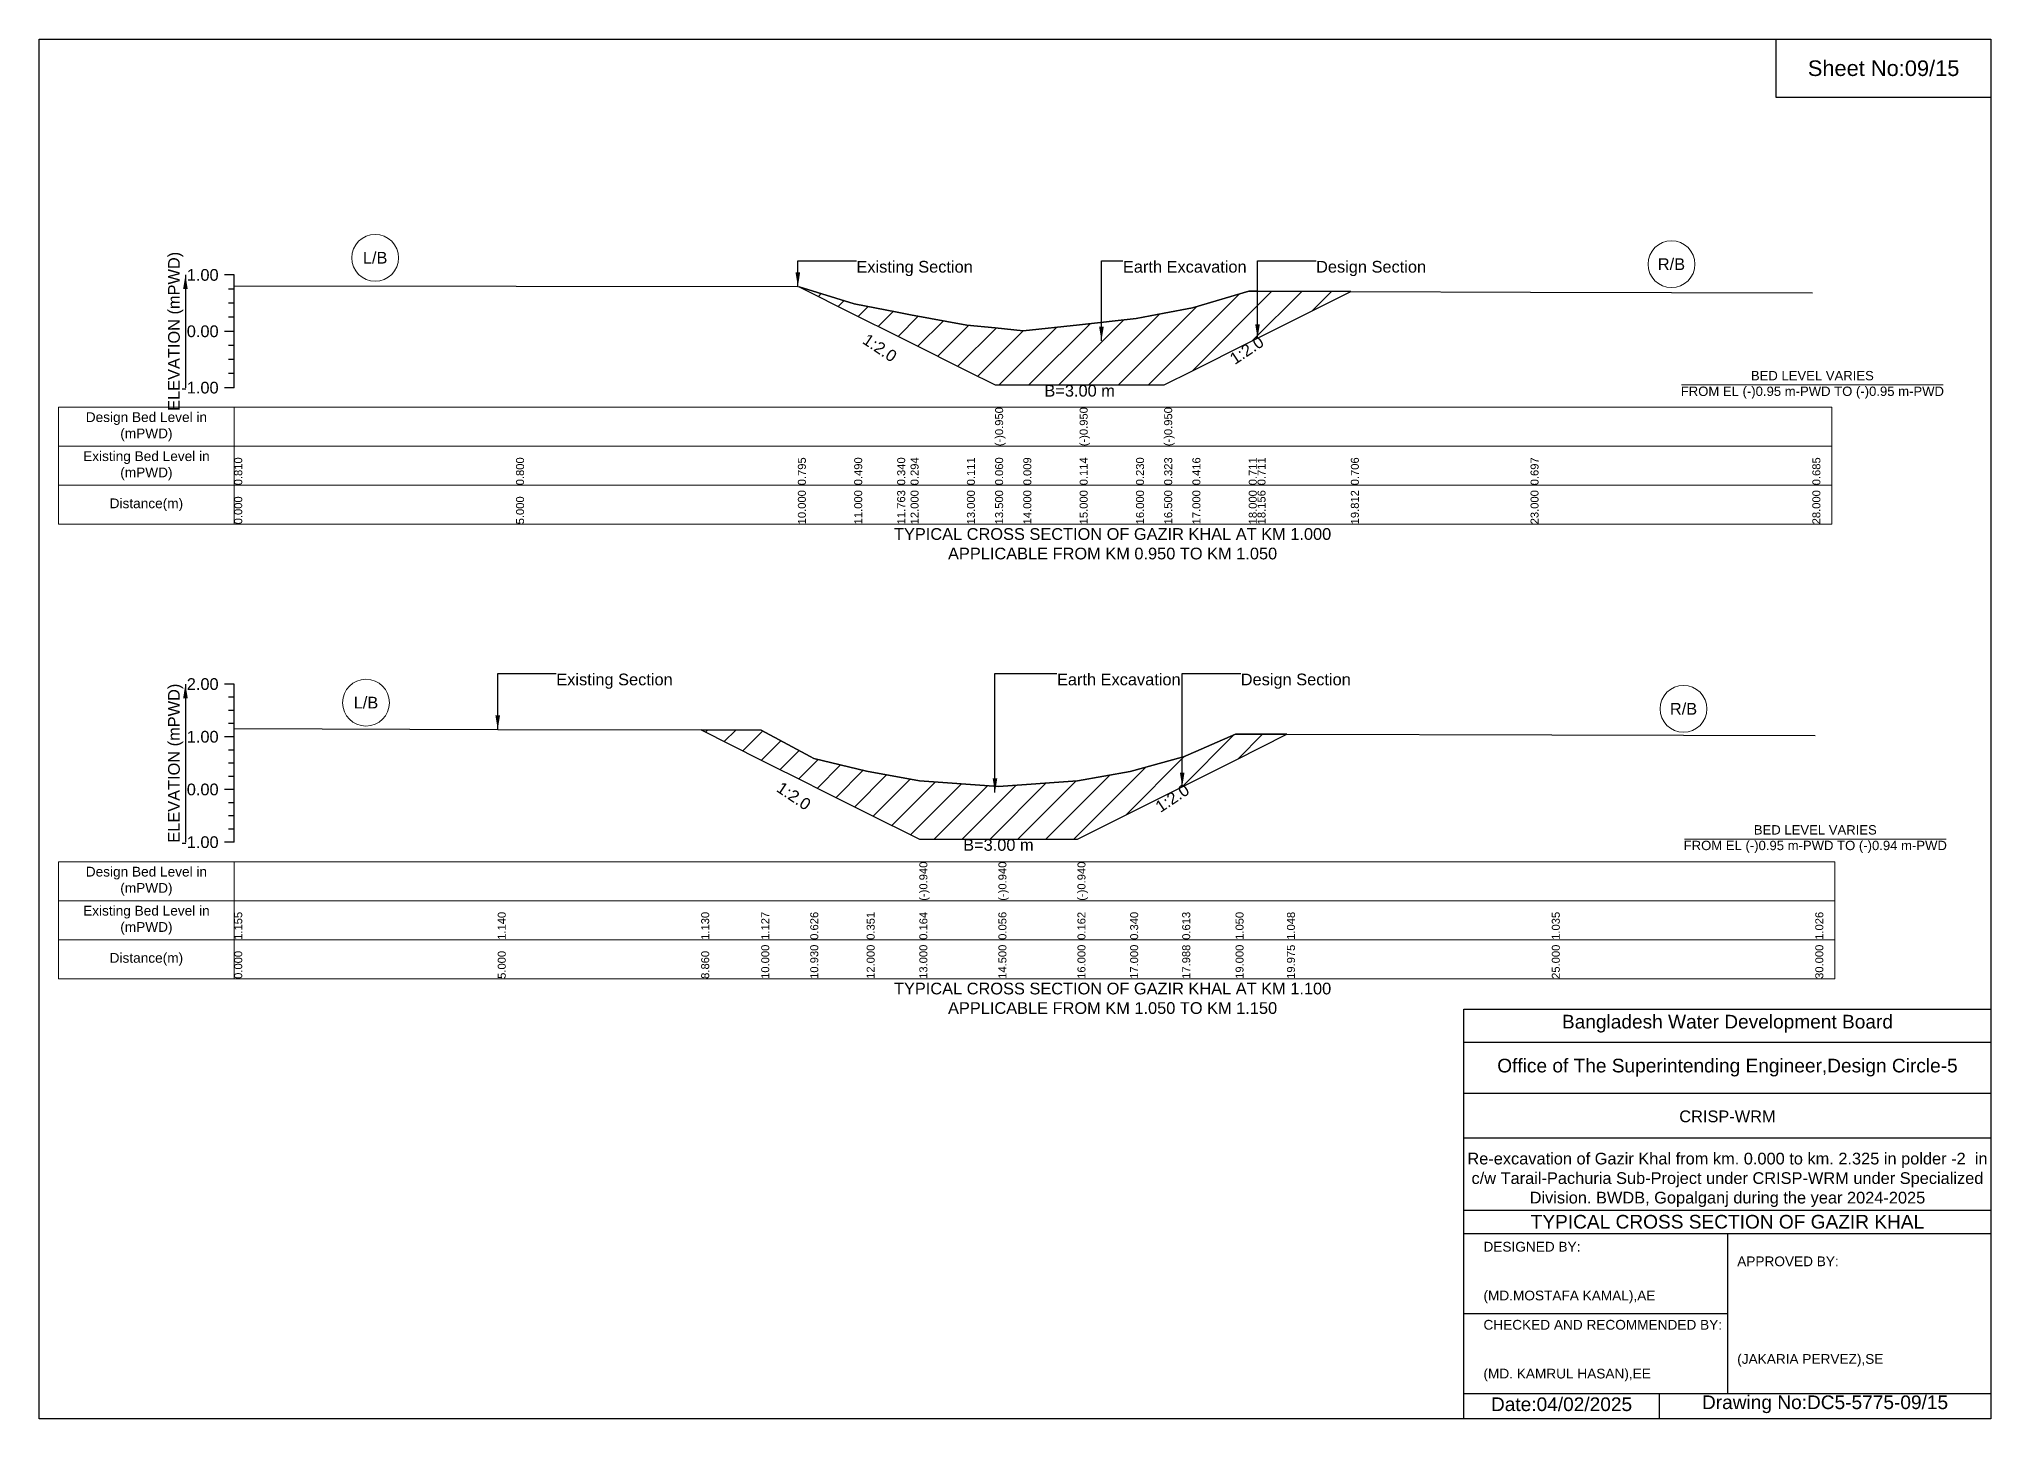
# Model space of a CAD drawing. Header units: inches. Extents: x 91000 to 258000, y -5656 to 9994.
# Drawn here: x 180000 to 188000, y -5656 to 0 of the extents above; entities that cross this region are included whole.
import ezdxf

# ---------------------------------------------------------------- set-up
doc = ezdxf.new("R2010")
doc.units = ezdxf.units.IN
doc.header["$LTSCALE"] = 7
doc.header["$MEASUREMENT"] = 0
for name, color, linetype, lineweight in [('Cross section Data Border', 7, 'Continuous', 9), ('Cross Section Labels', 7, 'Continuous', 9), ('Existing_Bed_Level for Xsection', 7, 'Continuous', 25)]:
    doc.layers.add(name, color=color, linetype=linetype, lineweight=lineweight)
doc.styles.get("Standard").update_dxf_attribs({"font": 'arial.ttf'})
doc.dimstyles.get("Standard").update_dxf_attribs({"dimtxt": 0.18, "dimasz": 0.18, "dimexe": 0.18, "dimexo": 0.0625, "dimgap": 0.09, "dimtad": 0, "dimtih": 1, "dimtoh": 1, "dimdec": 4, "dimzin": 0, "dimdsep": 46, "dimtxsty": 'Standard', "dimcen": 0.09, "dimadec": 0, "dimazin": 0, "dimtfac": 1, "dimtdec": 4, "dimtofl": 0, "dimtmove": 0, "dimatfit": 3, "dimfxl": 1, "dimtolj": 1, "dimtzin": 0, "dimarcsym": 0})

msp = doc.modelspace()

# ---------------------------------------------------------------- hatches: boundary and pattern name
at = {"layer": 'Existing_Bed_Level for Xsection'}
h = msp.add_hatch(dxfattribs=at)
h.set_pattern_fill('ANSI31', color=256, scale=693, style=0)
h.paths.add_polyline_path([(183115.9, -1016.2), (183341, -1128.8), (183517.2, -1216.9), (183572, -1244.3), (183803, -1359.8), (183918.5, -1417.5), (184034, -1417.5), (184265, -1417.5), (184496, -1417.5), (184611.5, -1417.5), (184727, -1359.8), (184958, -1244.3), (184994, -1226.3), (185376.5, -1035), (184994, -1033.9), (184958, -1033.8), (184727, -1102), (184611.5, -1123.5), (184496, -1144.9), (184265, -1171.7), (184034, -1196), (183918.5, -1184.2), (183803, -1172.4), (183572, -1130.2), (183517.2, -1119.4), (183341, -1084.9)])
h = msp.add_hatch(dxfattribs=at)
h.set_pattern_fill('ANSI31', color=256, scale=648, style=0)
h.paths.add_polyline_path([(182713.8, -2832), (182960, -2955.1), (183160.9, -3055.6), (183176, -3063.1), (183392, -3171.1), (183608, -3279.1), (183932, -3279.1), (184256, -3279.1), (184472, -3171.1), (184685.3, -3064.5), (184688, -3063.1), (184904, -2955.1), (185114.6, -2849.8), (184904, -2849.3), (184688, -2943), (184685.3, -2943.8), (184472, -3002.7), (184256, -3041.1), (183932, -3064), (183608, -3040.7), (183392, -3000.3), (183176, -2949.1), (183160.9, -2940.9), (182960, -2832.7)])

# ---------------------------------------------------------------- linework, layer by layer
for points in [[(180000, 0), (188000, 0), (188000, -5656), (180000, -5656)], [(187120, 0), (188000, 0), (188000, -240), (187120, -240)]]:
    msp.add_lwpolyline(points, close=True)
for points in [[(185840, -5656), (185840, -3976), (188000, -3976)], [(185840, -4112), (188000, -4112)], [(185840, -4320), (188000, -4320)], [(185840, -4504), (188000, -4504)], [(185840, -4800), (188000, -4800)], [(185840, -4896), (188000, -4896)], [(186920, -4896), (186920, -5552)], [(185840, -5224), (186920, -5224)], [(185840, -5552), (188000, -5552)], [(186640, -5552), (186640, -5656)]]:
    msp.add_lwpolyline(points)
at = {"layer": 'Cross section Data Border'}
for points in [[(180080, -1509.1), (187348, -1509.1), (187348, -1989.1), (180080, -1989.1)], [(180080, -3372.1), (187360, -3372.1), (187360, -3852.1), (180080, -3852.1)]]:
    msp.add_lwpolyline(points, close=True, dxfattribs=at)
for points in [[(180800, -1509.1), (180800, -1989.1)], [(180080, -1669.1), (187348, -1669.1)], [(180080, -1829.1), (187348, -1829.1)], [(180800, -3372.1), (180800, -3852.1)], [(180080, -3532.1), (187360, -3532.1)], [(180080, -3692.1), (187360, -3692.1)]]:
    msp.add_lwpolyline(points, dxfattribs=at)
at = {"layer": 'Cross Section Labels'}
for points in [[(186732.2, -1417.5), (187803.8, -1417.5)], [(186744.2, -3279.1), (187815.8, -3279.1)]]:
    msp.add_lwpolyline(points, dxfattribs=at)
for centre in [(181377.5, -896.6), (186690.5, -923), (181340, -2720.2), (186740, -2745.5)]:
    msp.add_circle(centre, 96, dxfattribs=at)
at = {"layer": 'Existing_Bed_Level for Xsection'}
for points in [[(180800, -967.1), (180760, -967.1)], [(180800, -1024.8), (180776, -1024.8)], [(180800, -1429.1), (180800, -1198.1), (180800, -967.1)], [(180800, -1011), (181955, -1013.3), (183110, -1014.4), (183115.9, -1016.2), (183341, -1084.9), (183517.2, -1119.4), (183572, -1130.2), (183803, -1172.4), (183918.5, -1184.2), (183918.5, -1184.2), (184034, -1196), (184265, -1171.7), (184265, -1171.7), (184496, -1144.9), (184611.5, -1123.5), (184611.5, -1123.5), (184727, -1102), (184958, -1033.8), (184994, -1033.9), (185376.5, -1035), (186113, -1037.1), (187268, -1039.8)], [(180800, -1082.6), (180776, -1082.6)], [(180800, -1198.1), (180760, -1198.1)], [(180800, -1140.3), (180776, -1140.3)], [(180800, -1255.8), (180776, -1255.8)], [(180800, -1313.6), (180776, -1313.6)], [(180800, -1429.1), (180760, -1429.1)], [(180800, -1371.3), (180776, -1371.3)], [(180800, -2644.1), (180760, -2644.1)], [(180800, -2698.1), (180776, -2698.1)], [(180800, -3292.1), (180800, -3076.1), (180800, -2860.1), (180800, -2644.1)], [(180800, -2752.1), (180776, -2752.1)], [(180800, -2860.1), (180760, -2860.1)], [(180800, -2806.1), (180776, -2806.1)], [(180800, -2826.6), (181880, -2829.9), (182713.8, -2832), (182960, -2832.7), (183160.9, -2940.9), (183176, -2949.1), (183392, -3000.3), (183608, -3040.7), (183608, -3040.7), (183932, -3064), (183932, -3064), (184256, -3041.1), (184256, -3041.1), (184472, -3002.7), (184685.3, -2943.8), (184688, -2943), (184904, -2849.3), (185114.6, -2849.8), (186200, -2852.5), (187280, -2854.5)], [(180800, -2914.1), (180776, -2914.1)], [(180800, -2968.1), (180776, -2968.1)], [(180800, -3022.1), (180776, -3022.1)], [(180800, -3076.1), (180760, -3076.1)], [(180800, -3130.1), (180776, -3130.1)], [(180800, -3184.1), (180776, -3184.1)], [(180800, -3238.1), (180776, -3238.1)], [(180800, -3292.1), (180760, -3292.1)]]:
    msp.add_lwpolyline(points, dxfattribs=at)
for points in [[(183115.9, -1016.2), (183341, -1128.8), (183517.2, -1216.9), (183572, -1244.3), (183803, -1359.8), (183918.5, -1417.5), (183918.5, -1417.5), (184034, -1417.5), (184265, -1417.5), (184265, -1417.5), (184496, -1417.5), (184611.5, -1417.5), (184611.5, -1417.5), (184727, -1359.8), (184958, -1244.3), (184994, -1226.3), (185376.5, -1035), (184994, -1033.9), (184958, -1033.8), (184727, -1102), (184611.5, -1123.5), (184611.5, -1123.5), (184496, -1144.9), (184265, -1171.7), (184265, -1171.7), (184034, -1196), (183918.5, -1184.2), (183918.5, -1184.2), (183803, -1172.4), (183572, -1130.2), (183517.2, -1119.4), (183341, -1084.9)], [(182713.8, -2832), (182713.8, -2832), (182960, -2955.1), (183160.9, -3055.6), (183176, -3063.1), (183392, -3171.1), (183608, -3279.1), (183608, -3279.1), (183932, -3279.1), (183932, -3279.1), (184256, -3279.1), (184256, -3279.1), (184472, -3171.1), (184685.3, -3064.5), (184688, -3063.1), (184904, -2955.1), (185114.6, -2849.8), (185114.6, -2849.8), (185114.6, -2849.8), (184904, -2849.3), (184688, -2943), (184685.3, -2943.8), (184472, -3002.7), (184256, -3041.1), (184256, -3041.1), (183932, -3064), (183932, -3064), (183608, -3040.7), (183608, -3040.7), (183392, -3000.3), (183176, -2949.1), (183160.9, -2940.9), (182960, -2832.7), (182713.8, -2832)]]:
    msp.add_lwpolyline(points, close=True, dxfattribs=at)

# ---------------------------------------------------------------- texts
at = {"attachment_point": 5}
for s, insert, char_height in [('Sheet No:09/15', (187560, -120), 64), ('Bangladesh Water Development Board', (186920, -4036), 56), ('Office of The Superintending Engineer,Design Circle-5', (186920, -4216), 56)]:
    msp.add_mtext(s, dxfattribs=dict(at, insert=insert, char_height=char_height))
for s, insert, char_height, width, attachment_point in [('CRISP-WRM', (186920, -4416), 48, 2240, 5), ('Re-excavation of Gazir Khal from km. 0.000 to km. 2.325 in polder -2  in c/w Tarail-Pachuria Sub-Project under CRISP-WRM under Specialized Division. BWDB, Gopalganj during the year 2024-2025', (186920, -4676), 48, 2160, 5), ('TYPICAL CROSS SECTION OF GAZIR KHAL', (186920, -4848), 56, 2240, 5), ('DESIGNED BY:^J^J^J(MD.MOSTAFA KAMAL),AE', (185920, -5056), 40, 1120, 4), ('APPROVED BY:^J^J^J^J^J^J(JAKARIA PERVEZ),SE', (186960, -5216), 40, 1120, 4), ('CHECKED AND RECOMMENDED BY:^J^J^J(MD. KAMRUL HASAN),EE', (185920, -5376), 40, 1120, 4), ('Date:04/02/2025', (186240, -5596), 56, 1120, 5), ('Drawing No:DC5-5775-09/15', (187320, -5596), 56, 1760, 5)]:
    msp.add_mtext(s, dxfattribs=dict(insert=insert, char_height=char_height, width=width, attachment_point=attachment_point))
at = {"layer": 'Cross section Data Border', "char_height": 40, "width": 640, "attachment_point": 5}
for s, insert in [('Design Bed Level in (mPWD)', (180440, -1589.1)), ('Existing Bed Level in (mPWD)', (180440, -1749.1)), ('Distance(m)', (180440, -1909.1)), ('Design Bed Level in (mPWD)', (180440, -3452.1)), ('Existing Bed Level in (mPWD)', (180440, -3612.1)), ('Distance(m)', (180440, -3772.1))]:
    msp.add_mtext(s, dxfattribs=dict(at, insert=insert))
at = {"layer": 'Cross Section Labels'}
for s, insert, char_height, attachment_point in [('L/B', (181377.5, -896.6), 48, 5), ('Existing Section', (183350, -909.3), 48, 1), ('Earth Excavation', (184442.4, -909.3), 48, 1), ('Design Section', (185234, -909.3), 48, 1), ('R/B', (186690.5, -923), 48, 5), ('BED LEVEL VARIES ^JFROM EL (-)0.95 m-PWD TO (-)0.95 m-PWD', (187268, -1417.5), 38.4, 5), ('B=3.00 m', (184265, -1417.5), 48, 2), ('TYPICAL CROSS SECTION OF GAZIR KHAL AT KM 1.000^JAPPLICABLE FROM KM 0.950 TO KM 1.050', (184400, -2069.1), 48, 5), ('Existing Section', (182120, -2600.9), 48, 1), ('Earth Excavation', (184172, -2600.9), 48, 1), ('Design Section', (184925.3, -2600.9), 48, 1), ('L/B', (181340, -2720.2), 48, 5), ('R/B', (186740, -2745.5), 48, 5), ('B=3.00 m', (183932, -3279.1), 48, 2), ('BED LEVEL VARIES ^JFROM EL (-)0.95 m-PWD TO (-)0.94 m-PWD', (187280, -3279.1), 38.4, 5), ('TYPICAL CROSS SECTION OF GAZIR KHAL AT KM 1.100^JAPPLICABLE FROM KM 1.050 TO KM 1.150', (184400, -3932.1), 48, 5)]:
    msp.add_mtext(s, dxfattribs=dict(at, insert=insert, char_height=char_height, attachment_point=attachment_point))
at = {"layer": 'Cross Section Labels', "char_height": 48, "attachment_point": 2}
for insert, rotation in [((183459.5, -1245.8), 326.30993), ((184936.3, -1255.1), 33.69007), ((183106.9, -3082.6), 326.30993), ((184631.3, -3091.5), 33.69007)]:
    msp.add_mtext('1:2.0', dxfattribs=dict(at, insert=insert, rotation=rotation))
at = {"layer": 'Existing_Bed_Level for Xsection', "rotation": 90}
for s, insert, char_height, attachment_point in [('ELEVATION (mPWD)', (180560, -1198.1), 48, 5), ('(-)0.950', (183918.5, -1669.1), 32.8, 1), ('(-)0.950', (184265, -1669.1), 32.8, 1), ('(-)0.950', (184611.5, -1669.1), 32.8, 1), ('0.810', (180800, -1829.1), 32.8, 1), ('0.800', (181955, -1829.1), 32.8, 1), ('0.795', (183110, -1829.1), 32.8, 1), ('0.490', (183341, -1829.1), 32.8, 1), ('0.340', (183517.2, -1829.1), 32.8, 1), ('0.294', (183572, -1829.1), 32.8, 1), ('0.111', (183803, -1829.1), 32.8, 1), ('0.060', (183918.5, -1829.1), 32.8, 1), ('0.009', (184034, -1829.1), 32.8, 1), ('0.114', (184265, -1829.1), 32.8, 1), ('0.230', (184496, -1829.1), 32.8, 1), ('0.323', (184611.5, -1829.1), 32.8, 1), ('0.416', (184727, -1829.1), 32.8, 1), ('0.711', (184958, -1829.1), 32.8, 1), ('0.711', (184994, -1829.1), 32.8, 1), ('0.706', (185376.5, -1829.1), 32.8, 1), ('0.697', (186113, -1829.1), 32.8, 1), ('0.685', (187268, -1829.1), 32.8, 1), ('0.000', (180800, -1989.1), 32.8, 1), ('5.000', (181955, -1989.1), 32.8, 1), ('10.000', (183110, -1989.1), 32.8, 1), ('11.000', (183341, -1989.1), 32.8, 1), ('11.763', (183517.2, -1989.1), 32.8, 1), ('12.000', (183572, -1989.1), 32.8, 1), ('13.000', (183803, -1989.1), 32.8, 1), ('13.500', (183918.5, -1989.1), 32.8, 1), ('14.000', (184034, -1989.1), 32.8, 1), ('15.000', (184265, -1989.1), 32.8, 1), ('16.000', (184496, -1989.1), 32.8, 1), ('16.500', (184611.5, -1989.1), 32.8, 1), ('17.000', (184727, -1989.1), 32.8, 1), ('18.000', (184958, -1989.1), 32.8, 1), ('18.156', (184994, -1989.1), 32.8, 1), ('19.812', (185376.5, -1989.1), 32.8, 1), ('23.000', (186113, -1989.1), 32.8, 1), ('28.000', (187268, -1989.1), 32.8, 1), ('ELEVATION (mPWD)', (180560, -2968.1), 48, 5), ('(-)0.940', (183608, -3532.1), 32.8, 1), ('(-)0.940', (183932, -3532.1), 32.8, 1), ('(-)0.940', (184256, -3532.1), 32.8, 1), ('1.155', (180800, -3692.1), 32.8, 1), ('1.140', (181880, -3692.1), 32.8, 1), ('1.130', (182713.8, -3692.1), 32.8, 1), ('1.127', (182960, -3692.1), 32.8, 1), ('0.626', (183160.9, -3692.1), 32.8, 1), ('0.351', (183392, -3692.1), 32.8, 1), ('0.164', (183608, -3692.1), 32.8, 1), ('0.056', (183932, -3692.1), 32.8, 1), ('0.162', (184256, -3692.1), 32.8, 1), ('0.340', (184472, -3692.1), 32.8, 1), ('0.613', (184685.3, -3692.1), 32.8, 1), ('1.050', (184904, -3692.1), 32.8, 1), ('1.048', (185114.6, -3692.1), 32.8, 1), ('1.035', (186200, -3692.1), 32.8, 1), ('1.026', (187280, -3692.1), 32.8, 1), ('0.000', (180800, -3852.1), 32.8, 1), ('5.000', (181880, -3852.1), 32.8, 1), ('8.860', (182713.8, -3852.1), 32.8, 1), ('10.000', (182960, -3852.1), 32.8, 1), ('10.930', (183160.9, -3852.1), 32.8, 1), ('12.000', (183392, -3852.1), 32.8, 1), ('13.000', (183608, -3852.1), 32.8, 1), ('14.500', (183932, -3852.1), 32.8, 1), ('16.000', (184256, -3852.1), 32.8, 1), ('17.000', (184472, -3852.1), 32.8, 1), ('17.988', (184685.3, -3852.1), 32.8, 1), ('19.000', (184904, -3852.1), 32.8, 1), ('19.975', (185114.6, -3852.1), 32.8, 1), ('25.000', (186200, -3852.1), 32.8, 1), ('30.000', (187280, -3852.1), 32.8, 1)]:
    msp.add_mtext(s, dxfattribs=dict(at, insert=insert, char_height=char_height, attachment_point=attachment_point))
at = {"layer": 'Existing_Bed_Level for Xsection', "char_height": 48, "attachment_point": 6}
for s, insert in [('1.00', (180736, -967.1)), ('0.00', (180736, -1198.1)), ('-1.00', (180736, -1429.1)), ('2.00', (180736, -2644.1)), ('1.00', (180736, -2860.1)), ('0.00', (180736, -3076.1)), ('-1.00', (180736, -3292.1))]:
    msp.add_mtext(s, dxfattribs=dict(at, insert=insert))

# ---------------------------------------------------------------- leaders
at = {"layer": 'Cross Section Labels', "annotation_type": 0, "has_hookline": 1, "hookline_direction": 0}
for points, text_width in [([(183110, -1014.4), (183110, -909.3), (183349.9, -909.3)], 467.2), ([(184354.3, -1236.9), (184354.3, -909.3), (184442.3, -909.3)], 497), ([(184994, -1226.3), (184994, -909.3), (185233.9, -909.3)], 441.2), ([(181880, -2829.9), (181880, -2600.9), (182119.9, -2600.9)], 467.2), ([(183918, -3087.7), (183918, -2600.9), (184171.9, -2600.9)], 497), ([(184685.3, -3064.5), (184685.3, -2600.9), (184925.2, -2600.9)], 441.2)]:
    msp.add_leader(points, dimstyle='Standard', override={"dimasz": 57.6}, dxfattribs=dict(at, text_width=text_width))
at = {"layer": 'Existing_Bed_Level for Xsection'}
for points in [[(180600, -967.1), (180600, -1429.1)], [(180600, -2644.1), (180600, -3292.1)]]:
    msp.add_leader(points, dimstyle='Standard', override={"dimasz": 57.6}, dxfattribs=at)

doc.saveas('drawing.dxf')
